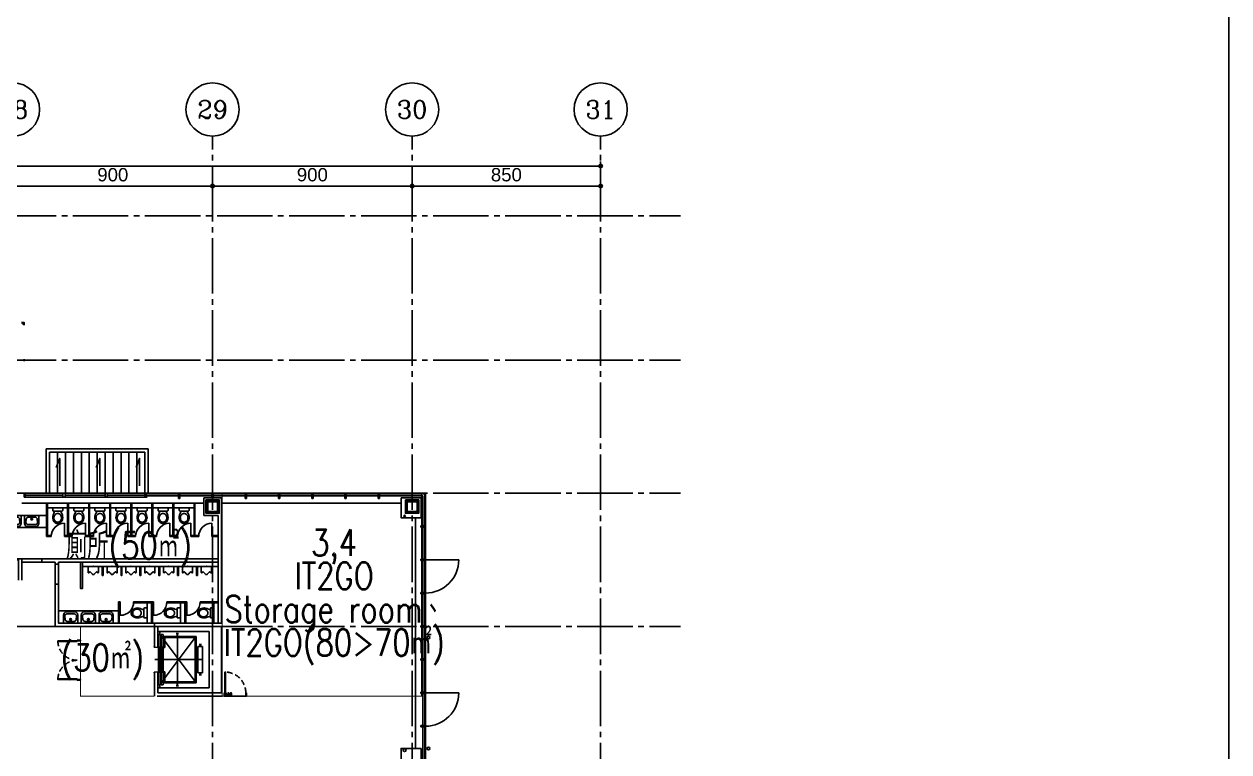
# Model space of a CAD drawing. Header units: millimetres. Extents: x -48783 to 40488, y 6477 to 32964.
# Drawn here: x 24350 to 29784, y 16984 to 20265 of the extents above; entities that cross this region are included whole.
import ezdxf
from ezdxf.enums import TextEntityAlignment as Align

# ---------------------------------------------------------------- set-up
doc = ezdxf.new("R2010")
doc.units = ezdxf.units.MM
doc.header["$LTSCALE"] = 100
doc.linetypes.add('X-N-FAB-L20$0$COL-CEN-LIN', pattern=[3.25, 2.5, -0.25, 0.25, -0.25])
doc.linetypes.add('X-N-FAB-L20$0$HIDDEN', pattern=[0.375, 0.25, -0.125])
for name, color, linetype in [('0-XREF', 7, 'Continuous'), ('X-N-FAB-L20$0$0-MC', 8, 'Continuous'), ('X-N-FAB-L20$0$0-NC', 8, 'Continuous'), ('X-N-FAB-L20$0$08', 8, 'Continuous'), ('X-N-FAB-L20$0$4', 8, 'Continuous'), ('X-N-FAB-L20$0$BLOCK', 8, 'Continuous'), ('X-N-FAB-L20$0$CCL', 8, 'X-N-FAB-L20$0$COL-CEN-LIN'), ('X-N-FAB-L20$0$COL', 8, 'Continuous'), ('X-N-FAB-L20$0$COL-S', 8, 'Continuous'), ('X-N-FAB-L20$0$DOOR', 8, 'Continuous'), ('X-N-FAB-L20$0$FURNITURE', 8, 'Continuous'), ('X-N-FAB-L20$0$TXT-CODE', 8, 'Continuous'), ('X-N-FAB-L20$0$WALL-P', 8, 'Continuous'), ('X-N-FAB-L20$0$WC', 8, 'Continuous')]:
    doc.layers.add(name, color=color, linetype=linetype)
doc.layers.add('X-N-FAB-L20$0$A-BLOCK', color=8, linetype='Continuous', plot=False)
doc.layers.add('X-N-FAB-L20$0$DIM', color=8, linetype='Continuous', plot=False)
doc.styles.add('X-N-FAB-L20$0$CHINA', font='simplex.shx', dxfattribs={"width": 0.75, "bigfont": 'chineset.shx'})
doc.styles.add('X-N-FAB-L20$0$COL-NUM', font='romanc')
doc.styles.add('X-N-FAB-L20$0$DimStyUse', font='romans.shx', dxfattribs={"width": 0.7})
doc.styles.add('X-N-FAB-L20$0$Gen-Text', font='arial.ttf', dxfattribs={"height": 2.5})
doc.dimstyles.new('X-N-FAB-L20$0$0-Defpoint', dxfattribs={"dimtxt": 15, "dimasz": 0.5, "dimexe": 0.5, "dimexo": 0.5, "dimgap": 0.5, "dimtad": 1, "dimdsep": 46, "dimtxsty": 'X-N-FAB-L20$0$CHINA', "dimblk": 'X-N-FAB-L20$0$_None', "dimcen": 10, "dimclrd": 256, "dimclre": 256, "dimclrt": 256, "dimadec": 0, "dimazin": 0, "dimtfac": 1, "dimtix": 1, "dimtmove": 2, "dimatfit": 3, "dimldrblk": 'X-N-FAB-L20$0$_None', "dimfxl": 0.5, "dimtolj": 1, "dimtzin": 0, "dimarcsym": 0})
doc.dimstyles.new('X-N-FAB-L20$0$CIRL', dxfattribs={"dimtxt": 30, "dimasz": 8, "dimexe": 8, "dimexo": 0, "dimgap": 5, "dimtad": 1, "dimdsep": 46, "dimtxsty": 'X-N-FAB-L20$0$DimStyUse', "dimblk": 'X-N-FAB-L20$0$_Origin', "dimcen": 10, "dimdle": 8, "dimclrt": 2, "dimazin": 0, "dimtfac": 1, "dimtix": 1, "dimtmove": 2, "dimatfit": 3, "dimfxl": 10, "dimtolj": 1, "dimarcsym": 0})

# ---------------------------------------------------------------- blocks, each defined once
blk = doc.blocks.new('X-N-FAB-L20$0$_Origin')
at = {"color": 0, "linetype": 'ByBlock', "lineweight": -2}
blk.add_line((0, 0), (-1, 0), dxfattribs=at)
blk.add_circle((0, 0), 0.5, dxfattribs=at)
blk = doc.blocks.new('*D182')
at = {"layer": 'DefPoints', "color": 0, "transparency": 16777216}
for p in [(27970, 9025), (1020, 8935), (27970, 8935)]:
    blk.add_point(p, dxfattribs=at)
at = {"layer": 'X-N-FAB-L20$0$DIM', "color": 0, "lineweight": -2, "transparency": 16777216}
for p, q in [((1020, 8935), (1020, 9045)), ((1036, 9025), (27954, 9025)), ((27970, 8935), (27970, 9045))]:
    blk.add_line(p, q, dxfattribs=at)
at = {"layer": 'X-N-FAB-L20$0$DIM', "color": 0, "lineweight": -2, "transparency": 16777216, "xscale": 16, "yscale": 16, "zscale": 16, "rotation": 180}
blk.add_blockref('X-N-FAB-L20$0$_Origin', (1020, 9025), dxfattribs=at)
at = {"layer": 'X-N-FAB-L20$0$DIM', "color": 0, "lineweight": -2, "transparency": 16777216, "xscale": 16, "yscale": 16, "zscale": 16}
blk.add_blockref('X-N-FAB-L20$0$_Origin', (27970, 9025), dxfattribs=at)
at = {"layer": 'X-N-FAB-L20$0$DIM', "color": 2, "transparency": 16777216, "insert": (14495, 9075.6), "char_height": 2.5, "attachment_point": 5, "style": 'X-N-FAB-L20$0$Gen-Text'}
blk.add_mtext('\\A1;{\\H24x;26950}', dxfattribs=at)
blk = doc.blocks.new('X-N-FAB-L20$0$cn-y')
at = {"layer": 'X-N-FAB-L20$0$0-MC'}
blk.add_circle((-50, 0), 50, dxfattribs=at)
at = {"layer": 'X-N-FAB-L20$0$0-NC', "style": 'X-N-FAB-L20$0$COL-NUM'}
blk.add_attdef('GRID-Y', text='', height=50, dxfattribs=at).set_placement((-50, 0), align=Align.MIDDLE_CENTER)
blk = doc.blocks.new('*D164')
at = {"layer": 'DefPoints', "color": 0, "transparency": 16777216}
for p in [(26220, 8935), (25320, 8845), (26220, 8845)]:
    blk.add_point(p, dxfattribs=at)
at = {"layer": 'X-N-FAB-L20$0$DIM', "color": 0, "lineweight": -2, "transparency": 16777216}
for p, q in [((25320, 8845), (25320, 8955)), ((25336, 8935), (26204, 8935)), ((26220, 8845), (26220, 8955))]:
    blk.add_line(p, q, dxfattribs=at)
at = {"layer": 'X-N-FAB-L20$0$DIM', "color": 0, "lineweight": -2, "transparency": 16777216, "xscale": 16, "yscale": 16, "zscale": 16, "rotation": 180}
blk.add_blockref('X-N-FAB-L20$0$_Origin', (25320, 8935), dxfattribs=at)
at = {"layer": 'X-N-FAB-L20$0$DIM', "color": 0, "lineweight": -2, "transparency": 16777216, "xscale": 16, "yscale": 16, "zscale": 16}
blk.add_blockref('X-N-FAB-L20$0$_Origin', (26220, 8935), dxfattribs=at)
at = {"layer": 'X-N-FAB-L20$0$DIM', "color": 2, "transparency": 16777216, "insert": (25770, 8985.6), "char_height": 2.5, "attachment_point": 5, "style": 'X-N-FAB-L20$0$Gen-Text'}
blk.add_mtext('\\A1;{\\H24x;900}', dxfattribs=at)
blk = doc.blocks.new('*D165')
at = {"layer": 'DefPoints', "color": 0, "transparency": 16777216}
for p in [(27120, 8935), (26220, 8845), (27120, 8845)]:
    blk.add_point(p, dxfattribs=at)
at = {"layer": 'X-N-FAB-L20$0$DIM', "color": 0, "lineweight": -2, "transparency": 16777216}
for p, q in [((26220, 8845), (26220, 8955)), ((26236, 8935), (27104, 8935)), ((27120, 8845), (27120, 8955))]:
    blk.add_line(p, q, dxfattribs=at)
at = {"layer": 'X-N-FAB-L20$0$DIM', "color": 0, "lineweight": -2, "transparency": 16777216, "xscale": 16, "yscale": 16, "zscale": 16, "rotation": 180}
blk.add_blockref('X-N-FAB-L20$0$_Origin', (26220, 8935), dxfattribs=at)
at = {"layer": 'X-N-FAB-L20$0$DIM', "color": 0, "lineweight": -2, "transparency": 16777216, "xscale": 16, "yscale": 16, "zscale": 16}
blk.add_blockref('X-N-FAB-L20$0$_Origin', (27120, 8935), dxfattribs=at)
at = {"layer": 'X-N-FAB-L20$0$DIM', "color": 2, "transparency": 16777216, "insert": (26670, 8985.6), "char_height": 2.5, "attachment_point": 5, "style": 'X-N-FAB-L20$0$Gen-Text'}
blk.add_mtext('\\A1;{\\H24x;900}', dxfattribs=at)
blk = doc.blocks.new('*D166')
at = {"layer": 'DefPoints', "color": 0, "transparency": 16777216}
for p in [(27970, 8935), (27120, 8845), (27970, 8845)]:
    blk.add_point(p, dxfattribs=at)
at = {"layer": 'X-N-FAB-L20$0$DIM', "color": 0, "lineweight": -2, "transparency": 16777216}
for p, q in [((27120, 8845), (27120, 8955)), ((27136, 8935), (27954, 8935)), ((27970, 8845), (27970, 8955))]:
    blk.add_line(p, q, dxfattribs=at)
at = {"layer": 'X-N-FAB-L20$0$DIM', "color": 0, "lineweight": -2, "transparency": 16777216, "xscale": 16, "yscale": 16, "zscale": 16, "rotation": 180}
blk.add_blockref('X-N-FAB-L20$0$_Origin', (27120, 8935), dxfattribs=at)
at = {"layer": 'X-N-FAB-L20$0$DIM', "color": 0, "lineweight": -2, "transparency": 16777216, "xscale": 16, "yscale": 16, "zscale": 16}
blk.add_blockref('X-N-FAB-L20$0$_Origin', (27970, 8935), dxfattribs=at)
at = {"layer": 'X-N-FAB-L20$0$DIM', "color": 2, "transparency": 16777216, "insert": (27545, 8985.6), "char_height": 2.5, "attachment_point": 5, "style": 'X-N-FAB-L20$0$Gen-Text'}
blk.add_mtext('\\A1;{\\H24x;850}', dxfattribs=at)
blk = doc.blocks.new('X-N-FAB-L20$0$A$C028b1125')
at = {"layer": 'X-N-FAB-L20$0$COL'}
blk.add_lwpolyline([(0, 60), (60, 60), (60, 0), (0, 0)], close=True, dxfattribs=at)
at = {"layer": 'X-N-FAB-L20$0$COL-S'}
for points in [[(5, 5), (5, 55), (55, 55), (55, 5)], [(8, 8), (8, 52), (52, 52), (52, 8)]]:
    blk.add_lwpolyline(points, close=True, dxfattribs=at)
blk = doc.blocks.new('X-N-FAB-L20$0$A$C1d07c4d4')
for centre, radius in [((26783.5, 7422.8), 3.5), ((26891.1, 6875), 6.25), ((26783.5, 6367.2), 6.25), ((26891.1, 6375), 6.25)]:
    blk.add_circle(centre, radius)
at = {"layer": 'X-N-FAB-L20$0$08'}
for p, q in [((25627.4, 7725), (25167.4, 7725)), ((25167.4, 7725), (25167.4, 7525)), ((25627.4, 7725), (25627.4, 7525)), ((25612.4, 7710), (25182.4, 7710)), ((25182.4, 7710), (25182.4, 7525)), ((25218.2, 7710), (25218.2, 7525)), ((25254, 7710), (25254, 7525)), ((25289.8, 7710), (25289.8, 7525)), ((25325.6, 7710), (25325.6, 7525)), ((25361.4, 7710), (25361.4, 7525)), ((25397.2, 7710), (25397.2, 7525)), ((25433, 7710), (25433, 7525)), ((25468.8, 7710), (25468.8, 7525)), ((25504.6, 7710), (25504.6, 7525)), ((25540.4, 7710), (25540.4, 7525)), ((25576.2, 7710), (25576.2, 7525)), ((25612.4, 7710), (25612.4, 7525)), ((25067.4, 7525), (25617.4, 7525)), ((25067.4, 7525), (25067.4, 7508)), ((25067.4, 7525), (25067.4, 7508)), ((25067.4, 7508), (25617.4, 7508)), ((25072.4, 7508), (25072.4, 7525)), ((25072.4, 7508), (25072.4, 7525)), ((25072.4, 7516.5), (25242.4, 7516.5)), ((25242.4, 7508), (25242.4, 7525)), ((25252.4, 7508), (25252.4, 7525)), ((25252.4, 7516.5), (25432.4, 7516.5)), ((25432.4, 7508), (25432.4, 7525)), ((25442.4, 7508), (25442.4, 7525)), ((25442.4, 7516.5), (25612.4, 7516.5)), ((25607.4, 7508), (25622.4, 7508)), ((25612.4, 7508), (25612.4, 7525)), ((26877.4, 7525), (25617.4, 7525)), ((26877.4, 7525), (25617.4, 7525)), ((25617.4, 7508), (25617.4, 7525)), ((26875.3, 7522.9), (25617.4, 7522.9)), ((26866.4, 7514), (25617.4, 7514)), ((26866.4, 7514), (25617.4, 7514)), ((25764.4, 7502), (25764.4, 7522.9)), ((25770.4, 7522.9), (25764.4, 7522.9)), ((25770.4, 7521), (25764.4, 7521)), ((25770.4, 7514), (25764.4, 7514)), ((25770.4, 7502), (25764.4, 7502)), ((25770.4, 7502), (25770.4, 7522.9)), ((25877.4, 7505), (25957.4, 7505)), ((25877.4, 7425), (25877.4, 7505)), ((25914.4, 7502), (25914.4, 7522.9)), ((25914.4, 7522.9), (25920.4, 7522.9)), ((25914.4, 7521), (25920.4, 7521)), ((25914.4, 7514), (25920.4, 7514)), ((25914.4, 7502), (25920.4, 7502)), ((25920.4, 7502), (25920.4, 7522.9)), ((25957.4, 7505), (25957.4, 7425)), ((26064.4, 7522.9), (26070.4, 7522.9)), ((26064.4, 7502), (26064.4, 7522.9)), ((26064.4, 7521), (26070.4, 7521)), ((26064.4, 7514), (26070.4, 7514)), ((26064.4, 7502), (26070.4, 7502)), ((26070.4, 7502), (26070.4, 7522.9)), ((26214.4, 7502), (26214.4, 7522.9)), ((26214.4, 7522.9), (26220.4, 7522.9)), ((26214.4, 7521), (26220.4, 7521)), ((26214.4, 7514), (26220.4, 7514)), ((26214.4, 7502), (26220.4, 7502)), ((26220.4, 7502), (26220.4, 7522.9)), ((26364.4, 7502), (26364.4, 7522.9)), ((26364.4, 7522.9), (26370.4, 7522.9)), ((26364.4, 7521), (26370.4, 7521)), ((26364.4, 7514), (26370.4, 7514)), ((26364.4, 7502), (26370.4, 7502)), ((26370.4, 7502), (26370.4, 7522.9)), ((26514.4, 7502), (26514.4, 7522.9)), ((26514.4, 7522.9), (26520.4, 7522.9)), ((26514.4, 7521), (26520.4, 7521)), ((26514.4, 7514), (26520.4, 7514)), ((26514.4, 7502), (26520.4, 7502)), ((26520.4, 7502), (26520.4, 7522.9)), ((26664.4, 7502), (26664.4, 7522.9)), ((26664.4, 7522.9), (26670.4, 7522.9)), ((26664.4, 7521), (26670.4, 7521)), ((26664.4, 7514), (26670.4, 7514)), ((26664.4, 7502), (26670.4, 7502)), ((26670.4, 7502), (26670.4, 7522.9)), ((26866.4, 7514), (26866.4, 5112)), ((26866.4, 7514), (26866.4, 5112)), ((26875.3, 7522.9), (26875.3, 5172.9)), ((26875.3, 7522.9), (26875.3, 5172.9)), ((26877.4, 7525), (26877.4, 5175)), ((26877.4, 7525), (26877.4, 5175)), ((25877.4, 7480), (25057.4, 7480)), ((26767.4, 7480), (25957.4, 7480)), ((25942.4, 7425), (25877.4, 7425)), ((25957.4, 7070.5), (25957.4, 7425)), ((26832.4, 7415), (26832.4, 6375)), ((26856.5, 7378), (26877.4, 7378)), ((26856.5, 7372), (26856.5, 7378)), ((26856.5, 7372), (26877.4, 7372)), ((26866.4, 7372), (26866.4, 7378)), ((26873.4, 7372), (26873.4, 7378)), ((26875.3, 7372), (26875.3, 7378)), ((26856.5, 7228), (26877.4, 7228)), ((26856.5, 7222), (26856.5, 7228)), ((26866.4, 7222), (26866.4, 7228)), ((26873.4, 7222), (26873.4, 7228)), ((26875.3, 7222), (26875.3, 7228)), ((26856.5, 7222), (26877.4, 7222)), ((26877.4, 7225), (27027.4, 7225)), ((26856.5, 7078), (26877.4, 7078)), ((26856.5, 7072), (26856.5, 7078)), ((26856.5, 7072), (26877.4, 7072)), ((26866.4, 7072), (26866.4, 7078)), ((26873.4, 7072), (26873.4, 7078)), ((26875.3, 7072), (26875.3, 7078)), ((25654.9, 6940), (25952.4, 6940)), ((25654.9, 6850), (25654.9, 6940)), ((25654.9, 6932.5), (25654.9, 6835)), ((25669.9, 6925), (25957.4, 6925)), ((25669.9, 6850), (25669.9, 6925)), ((25669.9, 6830), (25669.9, 6917.5)), ((25669.9, 6902.5), (25902.4, 6902.5)), ((25902.4, 6902.5), (25902.4, 6647.5)), ((25957.4, 6625), (25957.4, 6925)), ((26856.5, 6928), (26877.4, 6928)), ((26856.5, 6928), (26856.5, 6922)), ((26856.5, 6922), (26877.4, 6922)), ((26866.4, 6928), (26866.4, 6922)), ((26873.4, 6928), (26873.4, 6922)), ((26875.3, 6928), (26875.3, 6922)), ((25682.9, 6888), (25672.9, 6888)), ((25672.9, 6888), (25672.9, 6662)), ((25679.9, 6888), (25679.9, 6900)), ((25682.9, 6888), (25682.9, 6662)), ((25685.9, 6888), (25685.9, 6662)), ((25693.9, 6888), (25685.9, 6888)), ((25844, 6670), (25685.9, 6880.4)), ((25685.9, 6670), (25839.6, 6875)), ((25693.9, 6888), (25693.9, 6662)), ((25844, 6880), (25693.9, 6880)), ((25702.1, 6875), (25702.1, 6830)), ((25839.6, 6875), (25702.1, 6875)), ((25758.2, 6893), (25753.2, 6893)), ((25758.2, 6884), (25758.2, 6893)), ((25759.2, 6884), (25758.2, 6884)), ((25758.7, 6884), (25758.7, 6666)), ((25759.2, 6884), (25759.2, 6893)), ((25759.2, 6893), (25764.2, 6893)), ((25839.6, 6875), (25839.6, 6675)), ((25844, 6880), (25844, 6670)), ((25653.9, 6835), (25654.9, 6835)), ((25653.9, 6832), (25653.9, 6835)), ((25669.9, 6830), (25653.9, 6832)), ((25669.9, 6830), (25672.9, 6830)), ((25677.4, 6832), (25673.9, 6832)), ((25673.9, 6832), (25673.9, 6718)), ((25677.4, 6832), (25677.4, 6718)), ((25689.4, 6832), (25689.4, 6718)), ((25692.9, 6832), (25689.4, 6832)), ((25692.9, 6832), (25692.9, 6718)), ((25702.1, 6830), (25693.9, 6830)), ((25851.5, 6834), (25851.5, 6716)), ((25851.5, 6834), (25872.5, 6834)), ((25861.5, 6844), (25856.5, 6844)), ((25861.5, 6835), (25861.5, 6844)), ((25862.5, 6835), (25861.5, 6835)), ((25862.5, 6844), (25867.5, 6844)), ((25862.5, 6835), (25862.5, 6844)), ((25872.5, 6834), (25872.5, 6716)), ((25872.5, 6775), (25657.4, 6775)), ((26856.5, 6778), (26856.5, 6772)), ((26856.5, 6778), (26877.4, 6778)), ((26856.5, 6772), (26877.4, 6772)), ((26866.4, 6778), (26866.4, 6772)), ((26873.4, 6778), (26873.4, 6772)), ((26875.3, 6778), (26875.3, 6772)), ((25669.9, 6720), (25653.9, 6718)), ((25653.9, 6718), (25653.9, 6715)), ((25653.9, 6715), (25654.9, 6715)), ((25654.9, 6715), (25654.9, 6610)), ((25669.9, 6720), (25672.9, 6720)), ((25669.9, 6625), (25669.9, 6720)), ((25673.9, 6718), (25677.4, 6718)), ((25689.4, 6718), (25692.9, 6718)), ((25702.1, 6720), (25693.9, 6720)), ((25702.1, 6675), (25702.1, 6720)), ((25851.5, 6716), (25872.5, 6716)), ((25861.5, 6706), (25856.5, 6706)), ((25861.5, 6715), (25861.5, 6706)), ((25862.5, 6715), (25861.5, 6715)), ((25862.5, 6715), (25862.5, 6706)), ((25862.5, 6706), (25867.5, 6706)), ((25902.4, 6647.5), (25669.9, 6647.5)), ((25682.9, 6662), (25672.9, 6662)), ((25679.9, 6662), (25679.9, 6647.5)), ((25693.9, 6662), (25685.9, 6662)), ((25844, 6670), (25693.9, 6670)), ((25839.6, 6675), (25702.1, 6675)), ((25758.2, 6657), (25753.2, 6657)), ((25759.2, 6666), (25758.2, 6666)), ((25758.2, 6666), (25758.2, 6657)), ((25759.2, 6666), (25759.2, 6657)), ((25759.2, 6657), (25764.2, 6657)), ((25666.9, 6610), (25960.4, 6610)), ((25669.9, 6625), (25957.4, 6625)), ((26856.5, 6628), (26856.5, 6622)), ((26856.5, 6628), (26877.4, 6628)), ((26856.5, 6628), (26856.5, 6622)), ((26856.5, 6628), (26877.4, 6628)), ((26856.5, 6622), (26877.4, 6622)), ((26856.5, 6622), (26877.4, 6622)), ((26866.4, 6628), (26866.4, 6622)), ((26866.4, 6628), (26866.4, 6622)), ((26873.4, 6628), (26873.4, 6622)), ((26873.4, 6628), (26873.4, 6622)), ((26875.3, 6628), (26875.3, 6622)), ((26875.3, 6628), (26875.3, 6622)), ((26875.3, 6625), (27025.3, 6625)), ((26877.4, 6625), (27027.4, 6625)), ((26856.5, 6478), (26856.5, 6472)), ((26856.5, 6478), (26877.4, 6478)), ((26856.5, 6478), (26856.5, 6472)), ((26856.5, 6478), (26877.4, 6478)), ((26856.5, 6472), (26877.4, 6472)), ((26856.5, 6472), (26877.4, 6472)), ((26866.4, 6478), (26866.4, 6472)), ((26866.4, 6478), (26866.4, 6472)), ((26873.4, 6478), (26873.4, 6472)), ((26873.4, 6478), (26873.4, 6472)), ((26875.3, 6478), (26875.3, 6472)), ((26875.3, 6478), (26875.3, 6472))]:
    blk.add_line(p, q, dxfattribs=at)
for points in [[(25067.6, 8282.7), (25067.6, 8285.7), (25063.9, 8285.7), (25063.9, 8287.2), (25067.6, 8287.2), (25067.6, 8295.2), (25059.6, 8295.2), (25059.6, 8291.5), (25058.1, 8291.5), (25058.1, 8295.2), (25055.1, 8295.2)], [(25067.6, 8121.2), (25067.6, 8124.2), (25066, 8124.2), (25066, 8125.8), (25067.6, 8125.8), (25067.6, 8128.8)], [(25228.4, 7557.9), (25228.4, 7681.8), (25212.4, 7640.5)], [(25408.7, 7557.9), (25408.7, 7681.8), (25392.7, 7640.5)], [(25588.2, 7557.9), (25588.2, 7681.8), (25572.3, 7640.5)]]:
    blk.add_lwpolyline(points, dxfattribs=at)
for points in [[(26767.4, 7505), (26857.4, 7505), (26857.4, 7415), (26767.4, 7415)], [(25887.4, 7495), (25947.4, 7495), (25947.4, 7435), (25887.4, 7435)], [(25892.4, 7440), (25892.4, 7490), (25942.4, 7490), (25942.4, 7440)], [(25895.4, 7443), (25895.4, 7487), (25939.4, 7487), (25939.4, 7443)], [(26787.4, 7495), (26847.4, 7495), (26847.4, 7435), (26787.4, 7435)], [(26792.4, 7440), (26792.4, 7490), (26842.4, 7490), (26842.4, 7440)], [(26795.4, 7443), (26795.4, 7487), (26839.4, 7487), (26839.4, 7443)], [(26857.4, 6375), (26767.4, 6375), (26767.4, 6275), (26857.4, 6275), (26857.4, 6375)]]:
    blk.add_lwpolyline(points, close=True, dxfattribs=at)
for centre in [(26877.4, 7225), (26877.4, 6625)]:
    blk.add_arc(centre, 150, 270.0002, 359.9999, dxfattribs=at)
blk = doc.blocks.new('X-N-FAB-L20$0$WASH16')
for p, q in [((31.5, 0), (-31.5, 0)), ((-31.5, 0), (-31.5, -36)), ((31.5, -36), (31.5, 0)), ((-24.9, -16.5), (-26.3, -29.4)), ((22.5, -49.4), (-22.5, -49.4)), ((-16.3, -40.4), (16.3, -40.4)), ((15, -7.5), (-15, -7.5)), ((24.9, -16.5), (26.3, -29.4))]:
    blk.add_line(p, q)
blk.add_circle((0, -16.1), 4.04)
for centre, radius, start, end in [((-15.3, -34.9), 16.2, 183.6901, 243.6901), ((-16.3, -30.4), 10, 174.0783, 270), ((-15, -17.5), 10, 90, 174.0783), ((15, -17.5), 10, 5.9217, 90), ((16.3, -30.4), 10, 270, 5.9217), ((15.3, -34.9), 16.2, 296.3099, 356.3099)]:
    blk.add_arc(centre, radius, start, end)
blk = doc.blocks.new('X-N-FAB-L20$0$U370_1A1')
at = {"linetype": 'Continuous'}
for p, q in [((-230, 0), (-230, -275)), ((-230, 0), (230, 0)), ((230, 0), (230, -275)), ((-193.21, -280), (-225, -280)), ((-188.66, -277.08), (-177.14, -251.94)), ((-29.64, -360), (29.64, -360)), ((188.66, -277.08), (177.08, -251.8)), ((193.21, -280), (225, -280))]:
    blk.add_line(p, q, dxfattribs=at)
blk.add_circle((0, 0), 2, dxfattribs=at)
for centre, radius, start, end in [((-225, -275), 5, 180, 270), ((-193.21, -275), 5, 270, 335.373), ((-155.35, -261.99), 24, 51.2869, 155.374), ((-418.65, -590.5), 445, 32.2557, 51.2871), ((-29.64, -345), 15, 212.255, 270), ((29.64, -345), 15, 270, 327.745), ((418.65, -590.5), 445, 128.713, 147.744), ((155.35, -261.99), 24, 24.6257, 128.713), ((193.21, -275), 5, 204.627, 270), ((225, -275), 5, 270, 0)]:
    blk.add_arc(centre, radius, start, end, dxfattribs=at)
blk.add_point((0, 0))
blk = doc.blocks.new('X-N-FAB-L20$0$TL-GEN')
at = {"layer": 'X-N-FAB-L20$0$WC'}
for p, q in [((-19.5, 0), (19.5, 0)), ((-22.5, -12), (-22.5, -3)), ((-19.5, -15), (19.5, -15)), ((-17.2, -24.6), (-14, -15)), ((17.2, -24.6), (14, -15)), ((22.5, -3), (22.5, -12))]:
    blk.add_line(p, q, dxfattribs=at)
blk.add_lwpolyline([(-17.5, -45.9, 0.089395), (-16.1, -53.4, 0.094247), (-12.4, -59.6, 0.102032), (-6.6, -63.9, 0.108313), (0, -65.3, 0.108313), (6.6, -63.9, 0.102032), (12.4, -59.6, 0.094247), (16.1, -53.4, 0.089395), (17.5, -45.9, 0.089395), (16.1, -38.3, 0.094247), (12.4, -32.1, 0.102032), (6.6, -27.9, 0.108313), (0, -26.4, 0.108313), (-6.6, -27.9, 0.102032), (-12.4, -32.1, 0.094247), (-16.1, -38.3, 0.089395)], format="xyb", close=True, dxfattribs=at)
for centre, radius, start, end in [((-19.5, -3), 3, 90, 180), ((19.5, -3), 3, 0, 90), ((-19.5, -12), 3, 180, 270), ((13.5, -43.5), 36, 161.8917, 180), ((13.5, -43.5), 36, 180, 198.1083), ((6.9, -41.3), 29, 148.9452, 161.8917), ((-25.7, -21.7), 9, 328.9452, 341.624), ((25.7, -21.7), 9, 198.376, 211.0548), ((-6.9, -41.3), 29, 18.1083, 31.0548), ((19.5, -12), 3, 270, 0), ((-13.5, -43.5), 36, 0, 18.1083), ((-13.5, -43.5), 36, 341.8917, 0), ((6.9, -45.7), 29, 198.1083, 218.2902), ((2.7, -49), 23.7, 218.2902, 242.3153), ((0, -54.1), 17.9, 242.3153, 270), ((0, -54.1), 17.9, 270, 297.6847), ((-2.7, -49), 23.7, 297.6847, 321.7098), ((-6.9, -45.7), 29, 321.7098, 341.8917)]:
    blk.add_arc(centre, radius, start, end, dxfattribs=at)
blk = doc.blocks.new('X-N-FAB-L20$0$A$C801fbac1')
at = {"layer": 'X-N-FAB-L20$0$DOOR'}
for p, q in [((293.8, 405), (293.8, 465)), ((388.8, 405), (388.8, 465)), ((483.8, 405), (483.8, 465)), ((578.8, 405), (578.8, 465)), ((673.8, 405), (673.8, 465)), ((768.8, 405), (768.8, 465)), ((863.8, 405), (863.8, 465)), ((958.8, 405), (958.8, 465)), ((5, 305), (5, 245)), ((545.5, 110), (545.5, 50)), ((695.5, 110), (695.5, 50))]:
    blk.add_line(p, q, dxfattribs=at)
for points in [[(191.5, 305), (101.5, 305)], [(191.5, 290), (101.5, 290)], [(251.5, 190), (251.5, 280)], [(266.5, 190), (266.5, 280)]]:
    blk.add_lwpolyline(points, dxfattribs=at)
for centre, start, end in [((293.8, 405), 90, 180), ((388.8, 405), 90, 180), ((483.8, 405), 90, 180), ((578.8, 405), 90, 180), ((673.8, 405), 90, 180), ((768.8, 405), 90, 180), ((863.8, 405), 90, 180), ((958.8, 405), 90, 180), ((5, 305), 270, 0), ((545.5, 110), 270, 0), ((695.5, 110), 270, 0), ((845.5, 110), 270, 0)]:
    blk.add_arc(centre, 60, start, end, dxfattribs=at)
at = {"layer": 'X-N-FAB-L20$0$FURNITURE'}
for points in [[(0, 445), (212.8, 445)], [(536.5, 70.1), (266.5, 70.1)]]:
    blk.add_lwpolyline(points, dxfattribs=at)
at = {"layer": 'X-N-FAB-L20$0$WALL-P', "color": 4}
for p, q in [((212.8, 405), (212.8, 555)), ((216.8, 405), (216.8, 555)), ((307.8, 405), (307.8, 555)), ((311.8, 405), (311.8, 555)), ((402.8, 405), (402.8, 555)), ((406.8, 405), (406.8, 555)), ((497.8, 405), (497.8, 555)), ((501.8, 405), (501.8, 555)), ((592.8, 405), (592.8, 555)), ((596.8, 405), (596.8, 555)), ((687.8, 405), (687.8, 555)), ((691.8, 405), (691.8, 555)), ((782.8, 405), (782.8, 555)), ((786.8, 405), (786.8, 555)), ((877.8, 405), (877.8, 555)), ((881.8, 405), (881.8, 555)), ((216.8, 535), (307.8, 535)), ((311.8, 535), (402.8, 535)), ((406.8, 535), (497.8, 535)), ((501.8, 535), (592.8, 535)), ((596.8, 535), (687.8, 535)), ((691.8, 535), (782.8, 535)), ((786.8, 535), (877.8, 535)), ((233.8, 405), (212.8, 405)), ((233.8, 409), (216.8, 409)), ((307.8, 409), (293.8, 409)), ((307.8, 405), (293.8, 405)), ((328.8, 405), (307.8, 405)), ((328.8, 409), (311.8, 409)), ((402.8, 409), (388.8, 409)), ((402.8, 405), (388.8, 405)), ((423.8, 405), (402.8, 405)), ((423.8, 409), (406.8, 409)), ((497.8, 409), (483.8, 409)), ((497.8, 405), (483.8, 405)), ((518.8, 405), (497.8, 405)), ((518.8, 409), (501.8, 409)), ((592.8, 409), (578.8, 409)), ((592.8, 405), (578.8, 405)), ((613.8, 405), (592.8, 405)), ((613.8, 409), (596.8, 409)), ((687.8, 409), (673.8, 409)), ((687.8, 405), (673.8, 405)), ((708.8, 405), (687.8, 405)), ((708.8, 409), (691.8, 409)), ((782.8, 409), (768.8, 409)), ((782.8, 405), (768.8, 405)), ((803.8, 405), (782.8, 405)), ((803.8, 409), (786.8, 409)), ((877.8, 409), (863.8, 409)), ((877.8, 405), (863.8, 405)), ((898.8, 405), (877.8, 405)), ((898.8, 409), (881.8, 409)), ((986.5, 409), (958.8, 409)), ((986.5, 405), (958.8, 405)), ((536.5, 110), (545.5, 110)), ((536.5, 15), (536.5, 110)), ((605.5, 110), (686.5, 110)), ((686.5, 110), (695.5, 110)), ((686.5, 15), (686.5, 110)), ((755.5, 110), (836.5, 110)), ((836.5, 110), (845.5, 110)), ((836.5, 15), (836.5, 110)), ((845.5, 110), (845.5, 50)), ((905.5, 110), (986.5, 110)), ((540.5, 106), (545.5, 106)), ((540.5, 15), (540.5, 106)), ((605.4, 106), (686.5, 106)), ((666.5, 15), (666.5, 106)), ((690.5, 106), (695.5, 106)), ((690.5, 15), (690.5, 106)), ((755.4, 106), (836.5, 106)), ((816.5, 15), (816.5, 106)), ((840.5, 106), (845.5, 106)), ((840.5, 15), (840.5, 106)), ((905.4, 106), (986.5, 106)), ((966.5, 15), (966.5, 106))]:
    blk.add_line(p, q, dxfattribs=at)
for points in [[(0, 500), (212.8, 500)], [(5, 305), (0, 305)], [(5, 300), (0, 300)], [(86.5, 300), (64.8, 300)], [(86.5, 305), (65, 305)], [(986.5, 270), (374.5, 270)], [(468, 270), (468, 230), (464, 230), (464, 270)], [(553, 270), (553, 230), (549, 230), (549, 270)], [(638, 270), (638, 230), (634, 230), (634, 270)], [(723, 270), (723, 230), (719, 230), (719, 270)], [(808, 270), (808, 230), (804, 230), (804, 270)], [(893, 270), (893, 230), (889, 230), (889, 270)]]:
    blk.add_lwpolyline(points, dxfattribs=at)
at = {"layer": 'X-N-FAB-L20$0$WALL-P'}
for points in [[(101.5, 209), (101.5, 305), (86.5, 305), (86.5, 209)], [(251.5, 290), (191.5, 290), (191.5, 305), (986.5, 305)], [(251.5, 290), (251.5, 280), (266.5, 280), (266.5, 290)], [(316.5, 290), (266.5, 290)], [(986.5, 290), (316.5, 290)], [(366.5, 290), (366.5, 170), (374.5, 170), (374.5, 290)], [(1001.5, 0), (251.5, 0), (251.5, 190), (266.5, 190), (266.5, 15), (1004.5, 15)]]:
    blk.add_lwpolyline(points, dxfattribs=at)
at = {"layer": 'X-N-FAB-L20$0$4', "extrusion": (0, 0, -1), "xscale": -1, "zscale": -1}
for p in [(-263.3, 535), (-358.3, 535), (-453.3, 535), (-548.3, 535), (-643.3, 535), (-738.3, 535), (-833.3, 535)]:
    blk.add_blockref('X-N-FAB-L20$0$TL-GEN', p, dxfattribs=at)
at = {"layer": 'X-N-FAB-L20$0$4', "extrusion": (0, 0, -1), "xscale": -1.000000000000001, "zscale": -1.000000000000001, "rotation": 90}
for p in [(-666.5, 60.5), (-816.5, 60.5), (-966.5, 60.5)]:
    blk.add_blockref('X-N-FAB-L20$0$TL-GEN', p, dxfattribs=at)
at = {"layer": 'X-N-FAB-L20$0$FURNITURE'}
for name, p, xscale, yscale, zscale in [('X-N-FAB-L20$0$WASH16', (65.9, 500), 1.012658227848103, 1.012658227848103, 0.1012658227848101), ('X-N-FAB-L20$0$WASH16', (145.9, 500), 1.012658227848103, 1.012658227848103, 0.1012658227848101), ('X-N-FAB-L20$0$U370_1A1', (423.5, 270), -0.1, 0.1, 0.1), ('X-N-FAB-L20$0$U370_1A1', (508.5, 270), -0.1, 0.1, 0.1), ('X-N-FAB-L20$0$U370_1A1', (593.5, 270), -0.1, 0.1, 0.1), ('X-N-FAB-L20$0$U370_1A1', (678.5, 270), -0.1, 0.1, 0.1), ('X-N-FAB-L20$0$U370_1A1', (763.5, 270), -0.1, 0.1, 0.1), ('X-N-FAB-L20$0$U370_1A1', (848.5, 270), -0.1, 0.1, 0.1), ('X-N-FAB-L20$0$U370_1A1', (933.5, 270), -0.1, 0.1, 0.1)]:
    blk.add_blockref(name, p, dxfattribs=dict(at, xscale=xscale, yscale=yscale, zscale=zscale))
at = {"layer": 'X-N-FAB-L20$0$FURNITURE', "xscale": 1.012658227848101, "yscale": 1.012658227848101, "zscale": 0.1012658227848101, "rotation": 180}
for p in [(321.4, 15), (401.4, 15), (481.4, 15)]:
    blk.add_blockref('X-N-FAB-L20$0$WASH16', p, dxfattribs=at)
blk = doc.blocks.new('*D202')
at = {"layer": 'DefPoints', "lineweight": -2, "transparency": 16777216}
blk.add_line((0, 0), (100, 0), dxfattribs=at)
at = {"layer": 'DefPoints', "color": 0, "transparency": 16777216}
for p in [(0, 0), (100, 0), (100, 0)]:
    blk.add_point(p, dxfattribs=at)
at = {"layer": 'DefPoints', "transparency": 16777216, "insert": (18.5, 8), "char_height": 15, "attachment_point": 5, "style": 'X-N-FAB-L20$0$CHINA'}
blk.add_mtext('\\A1;100', dxfattribs=at)
blk = doc.blocks.new('X-N-FAB-L20$0$_None')
blk = doc.blocks.new('*D203')
at = {"layer": 'DefPoints', "lineweight": -2, "transparency": 16777216}
blk.add_line((8469.4, 6813.5), (8649.4, 6813.5), dxfattribs=at)
at = {"layer": 'DefPoints', "color": 0, "transparency": 16777216}
for p in [(8469.4, 6813.5), (8649.4, 6813.5), (8649.4, 6813.5)]:
    blk.add_point(p, dxfattribs=at)
at = {"layer": 'DefPoints', "transparency": 16777216, "insert": (8488, 6821.5), "char_height": 15, "attachment_point": 5, "style": 'X-N-FAB-L20$0$CHINA'}
blk.add_mtext('\\A1;180', dxfattribs=at)
blk = doc.blocks.new('X-N-FAB-L20$0$A$C20c95bda')
at = {"layer": 'X-N-FAB-L20$0$CCL'}
for p, q in [((26220, 0), (26220, 9160)), ((27120, 0), (27120, 9160)), ((27970, 0), (27970, 9160)), ((240, 8800), (28330, 8800)), ((240, 8150), (28330, 8150)), ((240, 7550), (28330, 7550)), ((240, 6950), (28330, 6950))]:
    blk.add_line(p, q, dxfattribs=at)
at = {"layer": 'X-N-FAB-L20$0$A-BLOCK'}
ref = blk.add_blockref('X-N-FAB-L20$0$cn-y', (25440, 9280), dxfattribs=dict(at, xscale=2.399999999999997, yscale=2.399999999999997, zscale=2.399999999999997))
ref.add_attrib('GRID-Y', '28', dxfattribs={"layer": 'X-N-FAB-L20$0$0-NC', "height": 80, "style": 'X-N-FAB-L20$0$COL-NUM'}).set_placement((25320, 9280), align=Align.MIDDLE_CENTER)
ref = blk.add_blockref('X-N-FAB-L20$0$cn-y', (26340, 9280), dxfattribs=dict(at, xscale=2.399999999999997, yscale=2.399999999999997, zscale=2.399999999999997))
ref.add_attrib('GRID-Y', '29', dxfattribs={"layer": 'X-N-FAB-L20$0$0-NC', "height": 80, "style": 'X-N-FAB-L20$0$COL-NUM'}).set_placement((26220, 9280), align=Align.MIDDLE_CENTER)
ref = blk.add_blockref('X-N-FAB-L20$0$cn-y', (27240, 9280), dxfattribs=dict(at, xscale=2.399999999999997, yscale=2.399999999999997, zscale=2.399999999999997))
ref.add_attrib('GRID-Y', '30', dxfattribs={"layer": 'X-N-FAB-L20$0$0-NC', "height": 80, "style": 'X-N-FAB-L20$0$COL-NUM'}).set_placement((27120, 9280), align=Align.MIDDLE_CENTER)
ref = blk.add_blockref('X-N-FAB-L20$0$cn-y', (28090, 9280), dxfattribs=dict(at, xscale=2.399999999999997, yscale=2.399999999999997, zscale=2.399999999999997))
ref.add_attrib('GRID-Y', '31', dxfattribs={"layer": 'X-N-FAB-L20$0$0-NC', "height": 80, "style": 'X-N-FAB-L20$0$COL-NUM'}).set_placement((27970, 9280), align=Align.MIDDLE_CENTER)
at = {"layer": 'X-N-FAB-L20$0$COL'}
for p in [(26190, 7460), (27090, 7460)]:
    blk.add_blockref('X-N-FAB-L20$0$A$C028b1125', p, dxfattribs=at)
at = {"layer": 'X-N-FAB-L20$0$DIM'}
for base, p1, p2, picture, middle in [((27970, 9025), (1020, 8935), (27970, 8935), '*D182', (14495, 9075.634)), ((26220, 8935), (25320, 8845), (26220, 8845), '*D164', (25770, 8985.634)), ((27120, 8935), (26220, 8845), (27120, 8845), '*D165', (26670, 8985.634)), ((27970, 8935), (27120, 8845), (27970, 8845), '*D166', (27545, 8985.634))]:
    dim = blk.add_linear_dim(base=base, p1=p1, p2=p2, text='{\\H24x;<>}', dimstyle='X-N-FAB-L20$0$CIRL', override={"dimtxt": 60, "dimasz": 16, "dimexe": 20, "dimgap": 20, "dimtxsty": 'X-N-FAB-L20$0$Gen-Text'}, dxfattribs=at)
    dim.commit()
    dim.dimension.update_dxf_attribs({"geometry": picture, "text_midpoint": middle})
blk = doc.blocks.new('*U201')
at = {"layer": 'X-N-FAB-L20$0$DOOR', "linetype": 'Continuous'}
for points in [[(3, 15), (6, 15), (6, 108.946), (3, 108.946)], [(3, 0), (0, 0), (0, 15), (3, 15)], [(100, 15), (97, 15), (97, 0), (100, 0)]]:
    blk.add_lwpolyline(points, close=True, dxfattribs=at)
at = {"layer": 'X-N-FAB-L20$0$DOOR', "linetype": 'X-N-FAB-L20$0$HIDDEN'}
blk.add_arc((3, 15), 94, 0, 90, dxfattribs=at)
at = {"layer": 'DefPoints'}
dim = blk.add_linear_dim(base=(100, 0), p1=(0, 0), p2=(100, 0), dimstyle='X-N-FAB-L20$0$0-Defpoint', dxfattribs=at)
dim.commit()
dim.dimension.update_dxf_attribs({"geometry": '*D202', "text_midpoint": (18.531, 8), "dimtype": 128})
blk = doc.blocks.new('X-N-FAB-L20$0$Ddoor-180')
at = {"layer": 'X-N-FAB-L20$0$DOOR', "linetype": 'Continuous'}
for points in [[(-84, 15), (-87, 15), (-87, 102), (-84, 102)], [(84, 15), (87, 15), (87, 102), (84, 102)], [(-87, 0), (-90, 0), (-90, 15), (-87, 15)], [(90, 0), (87, 0), (87, 15), (90, 15)]]:
    blk.add_lwpolyline(points, close=True, dxfattribs=at)
at = {"layer": 'X-N-FAB-L20$0$DOOR', "linetype": 'X-N-FAB-L20$0$HIDDEN'}
for centre, start, end in [((-87, 15), 0, 90), ((87, 15), 90, 180)]:
    blk.add_arc(centre, 87, start, end, dxfattribs=at)
at = {"layer": 'DefPoints'}
dim = blk.add_linear_dim(base=(90, 0), p1=(-90, 0), p2=(90, 0), dimstyle='X-N-FAB-L20$0$0-Defpoint', dxfattribs=at)
dim.commit()
dim.dimension.update_dxf_attribs({"geometry": '*D203', "text_midpoint": (-71.469, 8), "dimtype": 128, "insert": (-8559.445, -6813.485)})
blk = doc.blocks.new('X-N-FAB-L20')
at = {"const_width": 5}
blk.add_lwpolyline([(25243, 17235), (26142.1, 17235), (26142.1, 18146), (25243, 18146)], close=True, dxfattribs=at)
blk.add_lwpolyline([(24603.9, 17550), (24603.9, 17235), (24937.5, 17235)], dxfattribs=at)
at = {"layer": 'DefPoints'}
blk.add_lwpolyline([(-5216.5, 24477.2), (-5216.5, 6477.2), (29783.5, 6477.2), (29783.5, 24477.2)], close=True, dxfattribs=at)
at = {"layer": 'X-N-FAB-L20$0$WALL-P'}
for points in [[(25225, 18050), (25225, 17565)], [(25240, 18050), (25240, 17565)]]:
    blk.add_lwpolyline(points, dxfattribs=at)
blk.add_blockref('X-N-FAB-L20$0$A$C1d07c4d4', (-717.4, 10625))
at = {"layer": 'X-N-FAB-L20$0$A-BLOCK'}
blk.add_blockref('X-N-FAB-L20$0$A$C801fbac1', (24238.5, 17550), dxfattribs=at)
at = {"layer": 'X-N-FAB-L20$0$BLOCK'}
blk.add_blockref('X-N-FAB-L20$0$A$C20c95bda', (-1020, 10600), dxfattribs=at)
at = {"layer": 'X-N-FAB-L20$0$DOOR', "xscale": -1, "rotation": 90}
blk.add_blockref('X-N-FAB-L20$0$Ddoor-180', (24604.4, 17397.1), dxfattribs=at)
at = {"layer": 'X-N-FAB-L20$0$DOOR'}
blk.add_blockref('*U201', (25253, 17235), dxfattribs=at)
at = {"layer": 'X-N-FAB-L20$0$TXT-CODE', "style": 'X-N-FAB-L20$0$CHINA', "width": 0.8}
for s, p in [('廁所(50㎡)', (24822.6, 17914)), ('3,4', (25747.9, 17927.3)), ('IT2GO', (25747.9, 17777.3)), ('Storage room、', (25747.9, 17627.3)), ('IT2GO(80>70㎡)', (25747.9, 17477.3)), ('(30㎡)', (24702.4, 17409.6))]:
    blk.add_text(s, height=120, dxfattribs=at).set_placement(p, align=Align.MIDDLE_CENTER)

msp = doc.modelspace()

# ---------------------------------------------------------------- block references
at = {"layer": '0-XREF'}
msp.add_blockref('X-N-FAB-L20', (0, 0), dxfattribs=at)

doc.saveas('drawing.dxf')
